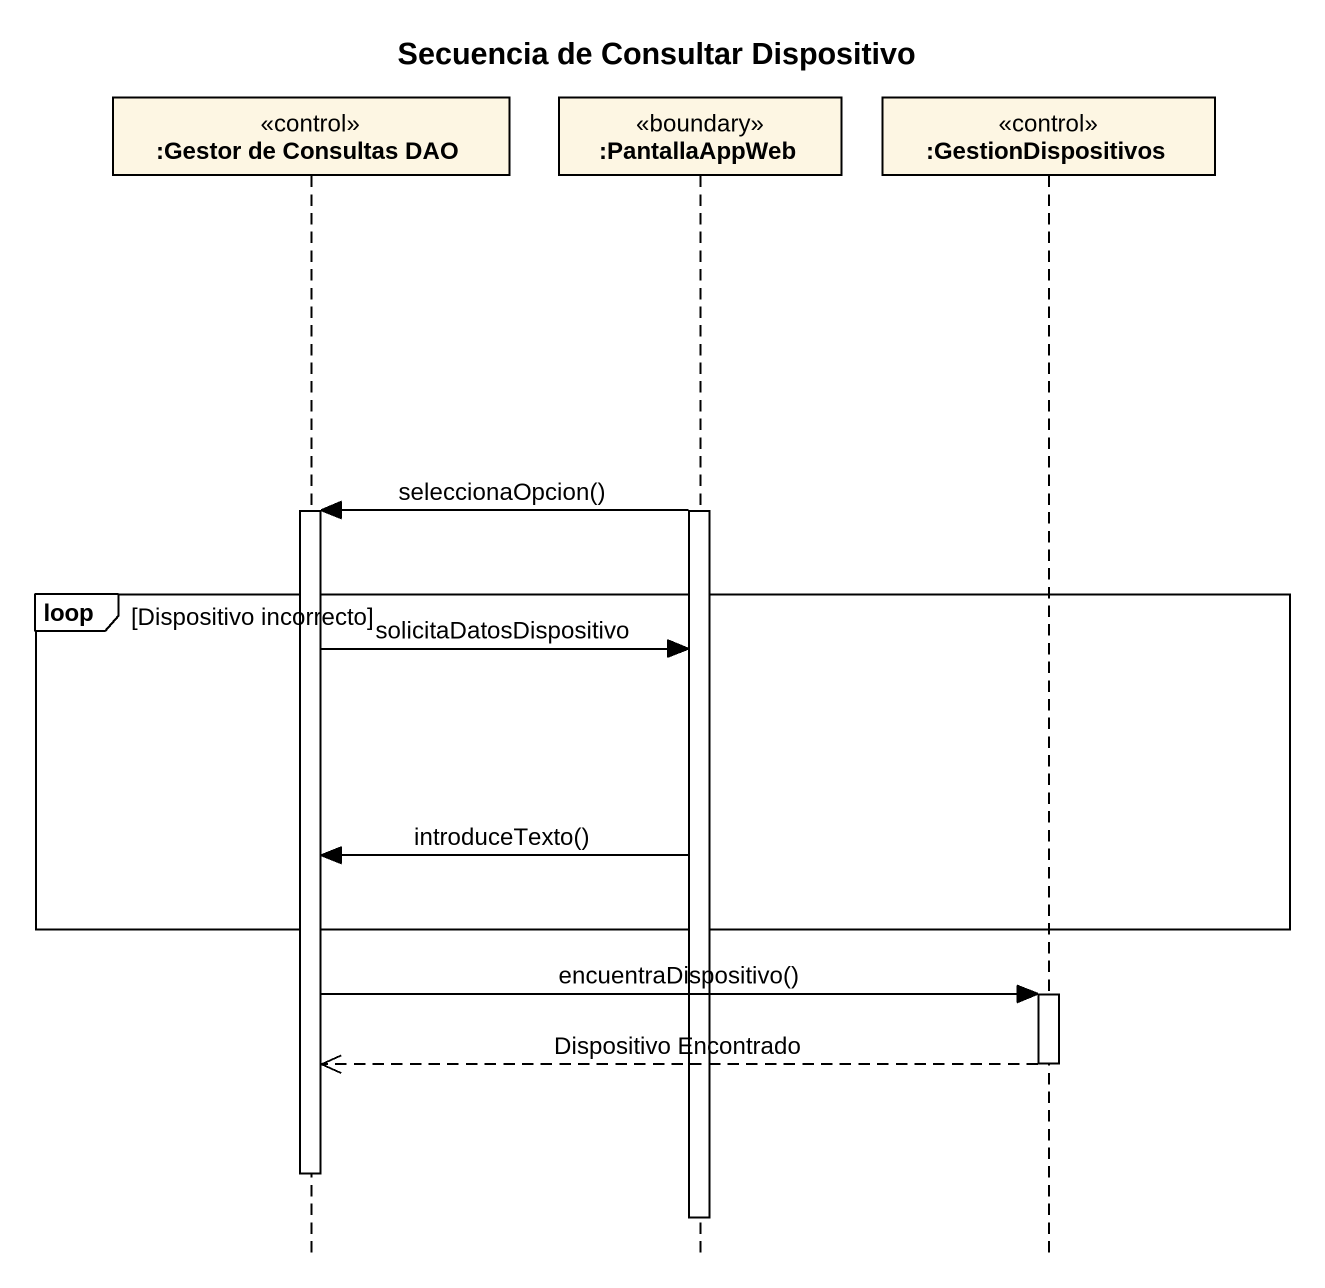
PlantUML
@startuml
title Secuencia de Consultar Dispositivo
hide footbox
participant ":Gestor de Consultas DAO" as Gestor_de_Consultas_DAO <<control>>
participant ":PantallaAppWeb" as PantallaAppWeb <<boundary>>
participant ":GestionDispositivos" as GestionDispositivos <<control>>

activate PantallaAppWeb
PantallaAppWeb -> Gestor_de_Consultas_DAO : seleccionaOpcion()
activate Gestor_de_Consultas_DAO
loop Dispositivo incorrecto
  Gestor_de_Consultas_DAO -> PantallaAppWeb : solicitaDatosDispositivo
  PantallaAppWeb -> Gestor_de_Consultas_DAO : introduceTexto()
end
Gestor_de_Consultas_DAO -> GestionDispositivos : encuentraDispositivo()
activate GestionDispositivos
GestionDispositivos -->> Gestor_de_Consultas_DAO : Dispositivo Encontrado
deactivate GestionDispositivos
deactivate Gestor_de_Consultas_DAO
deactivate PantallaAppWeb
@enduml
